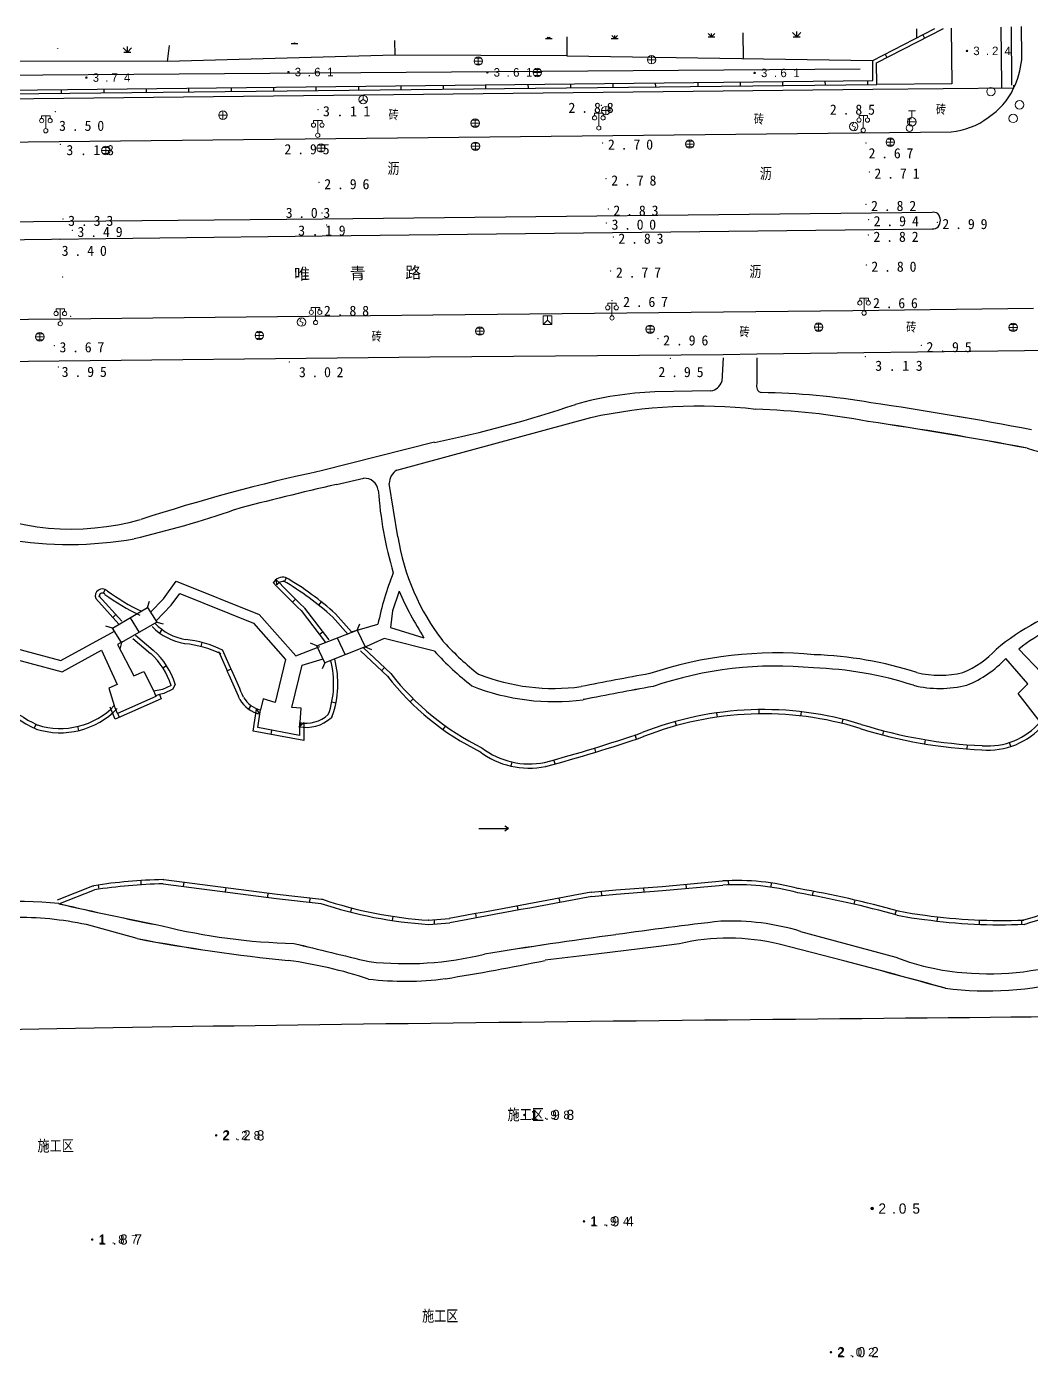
# Model space of a CAD drawing. Header units: metres. Extents: x 342272 to 345188, y 671156 to 672490.
# Drawn here: x 342377.9 to 342496.3, y 671811.4 to 671968.1 of the extents above; entities that cross this region are included whole.
import ezdxf
from ezdxf.enums import TextEntityAlignment as Align

# ---------------------------------------------------------------- set-up
doc = ezdxf.new("R2010")
doc.units = ezdxf.units.M
doc.header["$LTSCALE"] = 0.5
doc.header["$MEASUREMENT"] = 0
doc.layers.add('00-地形', color=251, linetype='Continuous')
doc.layers.add('00-现状标高', color=2, linetype='Continuous', lineweight=0, plot=False)
doc.layers.add('公共设施纪念物', color=8, linetype='Continuous', lineweight=0)
doc.layers.add('通讯及其他管线设施', color=252, linetype='Continuous', lineweight=0)
doc.styles.add('中等线体3.5', font='simhei.ttf', dxfattribs={"height": 2.75})
doc.styles.add('正等线体2.0', font='MCS_Chinese1.shx', dxfattribs={"height": 2, "bigfont": 'MCS_Chinese1big.shx'})
doc.styles.add('正等线体2.4', font='MCS_Chinese1.shx', dxfattribs={"height": 2.4, "bigfont": 'MCS_Chinese1big.shx'})
doc.styles.add('细等线体2.5', font='MCS_Chinese1.shx', dxfattribs={"height": 2.5, "bigfont": 'MCS_Chinese1big.shx'})
doc.styles.add('细等线体3.0', font='MCS_Chinese1.shx', dxfattribs={"height": 3, "bigfont": 'MCS_Chinese1big.shx'})

# ---------------------------------------------------------------- blocks, each defined once
blk = doc.blocks.new('174201_1')
at = {"layer": '通讯及其他管线设施', "linetype": 'Continuous', "lineweight": 0}
for p, q in [((-1, 0), (1, 0)), ((-0.7, 0.7), (0.7, 0.7)), ((0, -1), (0, 1)), ((-0.7, -0.7), (0.7, -0.7))]:
    blk.add_line(p, q, dxfattribs=at)
blk.add_circle((0, 0), 1, dxfattribs=at)
blk = doc.blocks.new('174200_1')
at = {"layer": '通讯及其他管线设施', "linetype": 'Continuous', "lineweight": 0}
for p, q in [((-1, 0), (1, 0)), ((0, 1), (0, -1))]:
    blk.add_line(p, q, dxfattribs=at)
blk.add_circle((0, 0), 1, dxfattribs=at)
blk = doc.blocks.new('213400_3')
at = {"layer": '00-现状标高', "linetype": 'Continuous', "lineweight": 0}
h = blk.add_hatch(color=256, dxfattribs=at)
edge = h.paths.add_edge_path()
edge.add_arc((0, 0), 0.3, 0, 360)
blk = doc.blocks.new('213400_1')
at = {"layer": '00-现状标高', "linetype": 'Continuous', "lineweight": 0}
h = blk.add_hatch(color=256, dxfattribs=at)
edge = h.paths.add_edge_path()
edge.add_arc((0, 0), 0.3, 0, 360)
blk.add_circle((0, 0), 0.3, dxfattribs=at)

msp = doc.modelspace()

# ---------------------------------------------------------------- hatches: boundary and pattern name
at = {"layer": '00-现状标高', "lineweight": 0}
msp.add_hatch(color=256, dxfattribs=at).paths.add_polyline_path([(342381.66, 671965.55), (342381.38, 671965.55, 0.665728)])

# ---------------------------------------------------------------- linework, layer by layer
at = {"layer": '00-地形', "lineweight": -3}
for p, q in [((342439.22, 671966.83), (342439.39, 671966.66)), ((342439.39, 671966.66), (342439.56, 671966.84)), ((342439.39, 671966.66), (342439.39, 671966.83)), ((342441.52, 671966.88), (342441.52, 671964.61)), ((342446.84, 671967), (342447.16, 671966.68)), ((342447.16, 671966.68), (342447.5, 671967.01)), ((342447.16, 671966.68), (342447.16, 671967)), ((342458.16, 671966.88), (342458.96, 671966.88)), ((342458.19, 671967.25), (342458.56, 671966.88)), ((342458.56, 671966.88), (342458.56, 671967.26)), ((342458.56, 671966.88), (342458.95, 671967.26)), ((342462.26, 671967.34), (342462.28, 671964.3)), ((342468.11, 671967.36), (342468.61, 671966.86)), ((342468.21, 671966.86), (342469.01, 671966.86)), ((342468.61, 671966.86), (342468.61, 671967.48)), ((342468.61, 671966.86), (342469.11, 671967.36)), ((342477.56, 671964.08), (342484.87, 671967.84)), ((342478.01, 671963.8), (342485.9, 671967.86)), ((342482.72, 671967.79), (342482.73, 671966.73)), ((342483.46, 671967.11), (342483.67, 671966.71)), ((342486.82, 671967.88), (342486.9, 671961.34)), ((342492.66, 671968.01), (342492.74, 671961.18)), ((342493.87, 671968.04), (342493.93, 671961.17)), ((342495.15, 671964.58), (342495.11, 671968.06)), ((342389.23, 671965.56), (342389.73, 671965.06)), ((342389.73, 671965.06), (342389.73, 671965.73)), ((342389.73, 671965.06), (342390.23, 671965.56)), ((342394.47, 671963.94), (342394.69, 671965.84)), ((342409.02, 671966.08), (342409.82, 671966.08)), ((342409.33, 671966.17), (342409.42, 671966.08)), ((342409.42, 671966.08), (342409.42, 671966.17)), ((342409.42, 671966.08), (342409.52, 671966.17)), ((342421.22, 671966.43), (342421.27, 671964.7)), ((342438.99, 671966.66), (342439.79, 671966.66)), ((342446.76, 671966.68), (342447.56, 671966.68)), ((342394.47, 671963.94), (342373.14, 671963.99)), ((342389.33, 671965.06), (342390.13, 671965.06)), ((342421.27, 671964.7), (342394.47, 671963.94)), ((342441.52, 671964.61), (342421.27, 671964.7)), ((342441.52, 671964.61), (342477.56, 671964.08)), ((342477.59, 671961.7), (342477.56, 671964.08)), ((342478.04, 671961.26), (342478.01, 671963.8)), ((342479.02, 671964.83), (342479.22, 671964.43)), ((342476.07, 671963.07), (342373.31, 671962.3)), ((342375.63, 671960.14), (342478.04, 671961.26)), ((342375.65, 671960.59), (342477.59, 671961.7)), ((342381.95, 671960.66), (342381.95, 671960.21)), ((342386.95, 671960.71), (342386.95, 671960.26)), ((342391.95, 671960.77), (342391.95, 671960.32)), ((342396.95, 671960.82), (342396.95, 671960.37)), ((342401.95, 671960.88), (342401.95, 671960.43)), ((342406.95, 671960.93), (342406.95, 671960.48)), ((342411.95, 671960.99), (342411.95, 671960.54)), ((342416.95, 671961.04), (342416.95, 671960.59)), ((342421.95, 671961.1), (342421.95, 671960.65)), ((342426.94, 671961.15), (342426.95, 671960.7)), ((342431.94, 671961.2), (342431.95, 671960.75)), ((342436.94, 671961.26), (342436.95, 671960.81)), ((342441.94, 671961.31), (342441.95, 671960.86)), ((342446.94, 671961.37), (342446.95, 671960.92)), ((342451.94, 671961.42), (342451.95, 671960.97)), ((342456.94, 671961.48), (342456.95, 671961.03)), ((342461.94, 671961.53), (342461.95, 671961.08)), ((342466.94, 671961.59), (342466.95, 671961.14)), ((342471.94, 671961.64), (342471.95, 671961.19)), ((342476.94, 671961.7), (342476.95, 671961.25)), ((342486.9, 671961.34), (342478.04, 671961.26)), ((342492.74, 671961.18), (342492.75, 671960.78)), ((342494.16, 671961.17), (342494.17, 671960.8)), ((342494.17, 671960.8), (342494.17, 671960.81)), ((342566.66, 671930.51), (342495.45, 671929.88)), ((342459.94, 671929.05), (342459.79, 671926.26)), ((342459.9, 671928.34), (342459.79, 671926.26)), ((342463.93, 671925.99), (342463.95, 671929.07)), ((342463.93, 671925.99), (342463.95, 671928.26)), ((342458.49, 671925.18), (342451.89, 671925.04)), ((342421.5, 671915.85), (342444.35, 671922.02)), ((342477, 671921.57), (342476.97, 671921.57)), ((342477.03, 671921.56), (342477, 671921.57)), ((342425.93, 671919.11), (342412.57, 671915.76)), ((342414.37, 671914.14), (342417.58, 671914.88)), ((342421.62, 671907.98), (342420.6, 671914.26)), ((342393.99, 671900.69), (342395.5, 671902.75)), ((342395.5, 671902.75), (342405.28, 671898.83)), ((342407.35, 671902.31), (342407.29, 671902.93)), ((342408.13, 671902.78), (342408.29, 671902.72)), ((342408.23, 671902.72), (342408.48, 671903.15)), ((342386.46, 671900.89), (342386.37, 671901.04)), ((342386.37, 671901.04), (342389.08, 671898.05)), ((342386.91, 671901.33), (342387.12, 671901.79)), ((342387.07, 671901.21), (342387.02, 671901.26)), ((342394.9, 671899.92), (342395.91, 671901.3)), ((342395.91, 671901.3), (342404.58, 671897.83)), ((342421.76, 671901.57), (342420.98, 671899.27)), ((342386, 671900.7), (342388.71, 671897.71)), ((342387.97, 671897.24), (342392.12, 671899.64)), ((342392.12, 671899.64), (342392.33, 671900.41)), ((342392.12, 671899.64), (342393.19, 671897.93)), ((342392.46, 671899.1), (342393.99, 671900.69)), ((342393.1, 671898.06), (342394.9, 671899.92)), ((342409.53, 671900.66), (342409.18, 671900.3)), ((342410.56, 671899.66), (342410.61, 671899.6)), ((342410.61, 671899.6), (342413.48, 671895.84)), ((342412.28, 671899.93), (342412.59, 671900.32)), ((342388.38, 671898.82), (342388.01, 671898.48)), ((342393.19, 671897.93), (342389.04, 671895.53)), ((342390.05, 671898.44), (342391.11, 671896.73)), ((342393.19, 671897.93), (342393.96, 671897.72)), ((342404.58, 671897.83), (342408.37, 671893.53)), ((342405.28, 671898.83), (342409.58, 671893.95)), ((342410.21, 671899.3), (342413.08, 671895.53)), ((342415.76, 671896.47), (342413.89, 671898.57)), ((342413.89, 671898.57), (342413.92, 671898.54)), ((342416.13, 671896.8), (342414.26, 671898.91)), ((342420.98, 671899.27), (342420.75, 671897.3)), ((342381.89, 671893.41), (342388.21, 671896.87)), ((342387.97, 671897.24), (342387.2, 671897.45)), ((342389.04, 671895.53), (342387.97, 671897.24)), ((342390.7, 671896.39), (342392.79, 671894.62)), ((342393.55, 671896.64), (342393.84, 671897.05)), ((342412.06, 671895.14), (342416.82, 671897)), ((342412.77, 671896.77), (342412.37, 671896.47)), ((342416.13, 671896.8), (342419.26, 671897.69)), ((342416.82, 671897), (342417.14, 671897.73)), ((342416.82, 671897), (342417.77, 671895.02)), ((342420.75, 671897.3), (342424.67, 671896.09)), ((342373.38, 671895.68), (342381.89, 671893.41)), ((342382.05, 671892.08), (342386.7, 671894.63)), ((342386.7, 671894.63), (342388.52, 671890.6)), ((342389.11, 671895.63), (342388.58, 671895.32)), ((342388.58, 671895.32), (342390.48, 671891.63)), ((342389.04, 671895.53), (342388.83, 671894.76)), ((342390.38, 671896.01), (342392.47, 671894.24)), ((342392.79, 671894.62), (342392.81, 671894.61)), ((342396.51, 671895.4), (342396.48, 671895.41)), ((342398.42, 671895.05), (342398.55, 671895.53)), ((342409.58, 671893.95), (342412.42, 671895.05)), ((342412.06, 671895.14), (342411.33, 671895.46)), ((342413.02, 671893.16), (342412.06, 671895.14)), ((342417.77, 671895.02), (342413.02, 671893.16)), ((342414.44, 671896.07), (342415.39, 671894.09)), ((342420, 671895.99), (342417.55, 671894.92)), ((342420.77, 671891.88), (342417.55, 671894.92)), ((342417.77, 671895.02), (342418.51, 671894.7)), ((342425.92, 671894.5), (342420, 671895.99)), ((342427.07, 671895.55), (342426.92, 671895.71)), ((342494.79, 671894.77), (342497.41, 671891.99)), ((342373.73, 671894.3), (342382.05, 671892.08)), ((342400.49, 671894.45), (342400.73, 671894.2)), ((342408.37, 671893.53), (342407.14, 671888.47)), ((342410.35, 671892.86), (342412.8, 671893.62)), ((342413.02, 671893.16), (342412.7, 671892.43)), ((342420.43, 671891.52), (342417.21, 671894.56)), ((342495.84, 671890.68), (342493.25, 671893.66)), ((342390.48, 671891.63), (342391.68, 671892.14)), ((342391.68, 671892.14), (342392.86, 671889.79)), ((342394.35, 671892.79), (342393.93, 671892.52)), ((342401.49, 671892.22), (342401.95, 671892.43)), ((342409.1, 671887.89), (342410.35, 671892.86)), ((342419.69, 671892.22), (342420.03, 671892.58)), ((342420.38, 671891.57), (342420.43, 671891.52)), ((342388.52, 671890.6), (342387.53, 671890.16)), ((342387.53, 671890.16), (342388.19, 671888.1)), ((342393.87, 671890.02), (342392.86, 671889.79)), ((342394.88, 671890.48), (342393.87, 671890.02)), ((342395.09, 671890.03), (342394.03, 671889.54)), ((342395.36, 671890.64), (342395.09, 671890.03)), ((342494.69, 671889.52), (342495.84, 671890.68)), ((342393.71, 671888.89), (342388.29, 671886.49)), ((342393.08, 671889.16), (342388.56, 671887.16)), ((342392.86, 671889.79), (342393.08, 671889.16)), ((342393.53, 671889.4), (342393.05, 671889.24)), ((342394.03, 671889.54), (342393.52, 671889.43)), ((342393.52, 671889.43), (342393.71, 671888.89)), ((342402.98, 671888.83), (342402.95, 671888.88)), ((342405.73, 671888.89), (342405.43, 671887.6)), ((342407.14, 671888.47), (342405.73, 671888.89)), ((342414.3, 671888.4), (342413.81, 671888.5)), ((342423.06, 671888.55), (342423.41, 671888.91)), ((342497.3, 671886.19), (342494.69, 671889.52)), ((342388.29, 671886.49), (342387.72, 671887.91)), ((342388.29, 671886.49), (342387.8, 671887.72)), ((342388.56, 671887.16), (342388.19, 671888.1)), ((342388.79, 671886.71), (342388.59, 671887.17)), ((342404.03, 671887.69), (342404.32, 671888.1)), ((342404.55, 671885.11), (342404.94, 671887.67)), ((342404.94, 671887.67), (342405.32, 671887.11)), ((342405.11, 671885.52), (342405.44, 671887.6)), ((342410.23, 671887.79), (342409.1, 671887.89)), ((342410.08, 671886.1), (342410.23, 671887.79)), ((342413.87, 671886.87), (342413.74, 671886.67)), ((342459.26, 671886.76), (342459.19, 671887.25)), ((342459.26, 671886.76), (342459.19, 671887.25)), ((342464.18, 671887.14), (342464.17, 671887.64)), ((342464.18, 671887.14), (342464.17, 671887.64)), ((342469.11, 671886.88), (342469.16, 671887.38)), ((342469.11, 671886.88), (342469.16, 671887.38)), ((342378.76, 671885.45), (342378.98, 671885.9)), ((342378.99, 671885.34), (342378.93, 671885.37)), ((342378.99, 671885.34), (342378.93, 671885.37)), ((342384.02, 671885.17), (342383.9, 671885.65)), ((342410.02, 671884.59), (342405.11, 671885.52)), ((342406.66, 671884.72), (342406.75, 671885.21)), ((342409.93, 671885.62), (342410.53, 671886.11)), ((342410.03, 671886.11), (342410.02, 671884.59)), ((342410.09, 671885.59), (342410.17, 671886.08)), ((342410.53, 671886.11), (342410.52, 671883.99)), ((342426.94, 671885.29), (342427.23, 671885.69)), ((342454.43, 671885.75), (342454.3, 671886.23)), ((342454.43, 671885.75), (342454.3, 671886.23)), ((342473.96, 671886.01), (342474.08, 671886.49)), ((342473.96, 671886.01), (342474.08, 671886.49)), ((342476.07, 671885.42), (342476.08, 671885.42)), ((342410.52, 671883.99), (342404.55, 671885.11)), ((342449.72, 671884.17), (342449.56, 671884.65)), ((342449.72, 671884.17), (342449.56, 671884.65)), ((342450.57, 671884.46), (342450.55, 671884.46)), ((342478.76, 671884.65), (342478.89, 671885.13)), ((342483.7, 671883.6), (342483.78, 671884.09)), ((342493.85, 671883.3), (342493.69, 671883.78)), ((342444.95, 671882.64), (342444.8, 671883.11)), ((342444.95, 671882.64), (342444.8, 671883.11)), ((342488.7, 671883), (342488.74, 671883.5)), ((342490.43, 671882.89), (342490.45, 671882.89)), ((342434.96, 671880.98), (342435.07, 671881.47)), ((342434.96, 671880.98), (342435.07, 671881.47)), ((342439.03, 671880.94), (342439, 671880.93)), ((342440.13, 671881.24), (342440, 671881.72)), ((342440.13, 671881.24), (342440, 671881.72)), ((342431.13, 671873.62), (342434.63, 671873.62)), ((342434.63, 671873.62), (342434.22, 671873.9)), ((342434.63, 671873.62), (342434.22, 671873.33)), ((342381.49, 671865.25), (342385.67, 671866.87)), ((342381.67, 671864.78), (342385.85, 671866.41)), ((342385.67, 671866.87), (342385.77, 671866.9)), ((342386.28, 671866.98), (342386.36, 671866.48)), ((342391.3, 671867.5), (342391.33, 671867.01)), ((342393.94, 671867.62), (342394.02, 671867.62)), ((342393.95, 671867.12), (342407.32, 671865.41)), ((342394.02, 671867.62), (342407.38, 671865.91)), ((342396.37, 671867.32), (342396.31, 671866.82)), ((342401.33, 671866.68), (342401.27, 671866.19)), ((342444.41, 671866.12), (342447.29, 671866.4)), ((342447.29, 671866.4), (342452.75, 671866.82)), ((342450.55, 671866.65), (342450.59, 671866.15)), ((342452.75, 671866.82), (342459.87, 671867.46)), ((342452.79, 671866.32), (342459.91, 671866.97)), ((342455.53, 671867.07), (342455.57, 671866.58)), ((342459.87, 671867.46), (342459.88, 671867.47)), ((342460.54, 671867.5), (342460.56, 671867)), ((342465.61, 671867.23), (342465.54, 671866.73)), ((342468.86, 671866.55), (342468.81, 671866.56)), ((342406.29, 671866.05), (342406.23, 671865.55)), ((342407.32, 671865.41), (342412.55, 671864.82)), ((342407.38, 671865.91), (342412.6, 671865.32)), ((342411.25, 671865.47), (342411.19, 671864.97)), ((342412.6, 671865.32), (342412.71, 671865.3)), ((342440.59, 671865.42), (342440.68, 671864.93)), ((342444.37, 671866.12), (342444.41, 671866.12)), ((342444.46, 671865.63), (342447.33, 671865.9)), ((342445.56, 671866.23), (342445.61, 671865.74)), ((342447.33, 671865.9), (342452.79, 671866.32)), ((342470.54, 671866.25), (342470.44, 671865.76)), ((342475.45, 671865.21), (342475.33, 671864.73)), ((342416.16, 671864.28), (342416.03, 671863.79)), ((342421.01, 671863.29), (342420.93, 671862.8)), ((342430.75, 671863.6), (342430.85, 671863.1)), ((342435.67, 671864.51), (342435.76, 671864.02)), ((342480.31, 671863.98), (342480.18, 671863.5)), ((342480.46, 671863.42), (342482.15, 671863.12)), ((342480.59, 671863.91), (342480.55, 671863.92)), ((342480.55, 671863.92), (342482.22, 671863.61)), ((342482.22, 671863.61), (342483.73, 671863.41)), ((342483.73, 671863.41), (342483.73, 671863.41)), ((342390.88, 671860.67), (342384.91, 671862.31)), ((342425.16, 671862.84), (342427.71, 671863.02)), ((342425.23, 671862.84), (342425.16, 671862.84)), ((342425.2, 671862.34), (342427.75, 671862.53)), ((342425.87, 671862.89), (342425.9, 671862.39)), ((342427.71, 671863.02), (342427.66, 671863.02)), ((342482.15, 671863.12), (342483.66, 671862.91)), ((342485.18, 671863.23), (342485.12, 671862.73)), ((342490.12, 671862.85), (342490.1, 671862.35)), ((342495.08, 671862.84), (342495.1, 671862.34)), ((342495.38, 671862.85), (342495.26, 671862.83)), ((342469.07, 671861.52), (342480.28, 671858.48)), ((342444.99, 671858.85), (342438.95, 671858.11)), ((342452.06, 671859.68), (342444.99, 671858.85)), ((342454.78, 671860.07), (342452.06, 671859.68)), ((342474.15, 671858.04), (342466.56, 671860.01))]:
    msp.add_line(p, q, dxfattribs=at)
at = {"layer": '00-地形', "lineweight": -3, "ltscale": 0.1}
for p, q in [((342477.56, 671960.66), (342375.19, 671959.51)), ((342494.17, 671960.8), (342477.56, 671960.66)), ((342371.09, 671954.42), (342486.8, 671955.69)), ((342412.74, 671945.38), (342368.27, 671944.99)), ((342484.56, 671946.17), (342412.74, 671945.38)), ((342368.52, 671942.89), (342412.67, 671943.44)), ((342412.67, 671943.44), (342484.58, 671944.24)), ((342425.73, 671934.09), (342367.96, 671933.47)), ((342475.21, 671934.59), (342425.73, 671934.09)), ((342496.53, 671934.88), (342475.21, 671934.59)), ((342425.37, 671929.12), (342362.88, 671928.45)), ((342459.94, 671929.4), (342425.37, 671929.12)), ((342463.92, 671929.51), (342459.94, 671929.4)), ((342495.45, 671929.88), (342463.92, 671929.51))]:
    msp.add_line(p, q, dxfattribs=at)
at = {"layer": '00-地形', "lineweight": -3}
for centre, radius, start, end in [((342485.76, 671965.02), 9.4, 335.8123, 357.3668), ((342485.76, 671965.02), 9.4, 333.4203, 335.8122), ((342458.19, 671926.85), 1.7, 280.116, 339.7762), ((342464.63, 671925.7), 0.757, 158.095, 254.8279), ((342453.42, 671884.63), 40.44, 92.1663, 105.6189), ((342453.42, 671884.63), 40.44, 92.1662, 105.6189), ((342463.25, 671842.45), 82.53, 80.1644, 89.1795), ((342463.25, 671842.45), 82.53, 80.1644, 89.1795), ((342398.52, 672053.99), 137.64, 281.4885, 288.6501), ((342398.52, 672053.99), 137.64, 281.4885, 288.6501), ((342457.04, 671863.35), 60.02, 83.5432, 102.2114), ((342457.04, 671863.35), 60.02, 83.5431, 102.2114), ((342461.09, 671836.07), 86.97, 79.4768, 88.2173), ((342461.09, 671836.07), 86.97, 79.4768, 88.2173), ((342415.04, 671495.89), 432.39, 79.1724, 81.7141), ((342415.04, 671495.9), 432.38, 79.1724, 81.7141), ((342415.04, 671495.88), 430.17, 79.1849, 81.7141), ((342415.04, 671495.9), 430.16, 79.1849, 81.7141), ((342706.76, 672672.16), 782.72, 254.36052, 255.2959), ((342706.75, 672672.12), 782.68, 254.3605, 255.29592), ((342457.3, 671707.58), 212.92, 102.1259, 108.0574), ((342457.3, 671707.58), 212.92, 102.1259, 108.0574), ((342422.38, 671914.3), 1.78, 119.5805, 181.3049), ((342422.38, 671914.3), 1.78, 119.5805, 181.3049), ((342479.41, 671624.48), 296.87, 102.655, 105.0416), ((342417.67, 671913.23), 1.65, 8.8578, 93.3121), ((342417.67, 671913.23), 1.65, 8.8578, 93.3121), ((342464.48, 671916.64), 45.29, 183.9986, 196.5398), ((342464.48, 671916.64), 45.29, 183.9986, 196.5398), ((342383.16, 671939.16), 30.26, 244.1456, 285.6034), ((342383.16, 671939.16), 30.26, 244.1456, 285.6034), ((342362.49, 672027.21), 122.69, 283.2204, 288.967), ((342382.89, 671950.35), 43.27, 260.1743, 280.1899), ((342447.78, 671912.02), 26.47, 188.7748, 218.0107), ((342447.78, 671912.02), 26.47, 188.7748, 218.0107), ((342408.12, 671901.81), 1.42, 79.4855, 147.0608), ((342487.12, 671979.44), 111.08, 223.7795, 226.1767), ((342487.12, 671979.44), 110.58, 223.7795, 226.1767), ((342408.12, 671901.81), 0.923, 79.4855, 147.0608), ((342390.54, 671872.67), 34.87, 47.8798, 59.7064), ((342390.54, 671872.67), 35.37, 47.8798, 59.7064), ((342455.41, 671890.24), 36.91, 158.5341, 168.3645), ((342455.41, 671890.24), 36.91, 158.5342, 168.3645), ((342386.78, 671901.02), 0.841, 45.3018, 202.2325), ((342386.78, 671901.02), 0.341, 45.3018, 202.2325), ((342402.74, 671922.83), 26.7, 234.0808, 244.3517), ((342402.74, 671922.83), 26.2, 234.0808, 244.3517), ((342458.47, 671917.59), 40.05, 203.5652, 212.454), ((342510.05, 671873.31), 27.93, 106.6854, 129.9632), ((342397.73, 671902.46), 6.67, 224.8374, 259.9116), ((342508.06, 671878.2), 21.22, 105.3372, 128.7036), ((342397.73, 671902.46), 7.17, 224.8374, 259.9116), ((342386.75, 671887.91), 9.04, 17.565, 47.8718), ((342395.12, 671882.46), 13.01, 64.4346, 83.8558), ((342395.12, 671882.46), 13.51, 64.4346, 83.8558), ((342085.01, 671751.59), 346.83, 23.3555, 24.3622), ((342451.26, 671917.65), 32.77, 222.4168, 232.0646), ((342451.26, 671917.65), 32.77, 222.4168, 232.0646), ((342484.04, 671902.19), 10.99, 292.2136, 317.2289), ((342484.04, 671902.19), 10.99, 292.2136, 317.2289), ((342386.75, 671887.91), 8.54, 17.565, 47.8718), ((342085.01, 671751.59), 346.33, 23.3555, 24.3622), ((342403.21, 671890.69), 10.83, 340.3171, 14.7874), ((342403.21, 671890.69), 11.33, 340.3171, 14.7874), ((342451.26, 671917.65), 34.32, 222.4168, 232.443), ((342451.26, 671917.65), 34.32, 222.4168, 232.443), ((342466.21, 671847.4), 46.91, 84.5274, 108.5442), ((342466.21, 671847.4), 46.91, 84.5275, 108.5442), ((342469.31, 671850.35), 43.77, 72.0884, 88.2061), ((342469.31, 671850.35), 43.77, 72.0884, 88.2061), ((342484.04, 671902.19), 12.55, 291.6606, 317.2289), ((342484.04, 671902.19), 12.55, 291.6606, 317.2289), ((342385.8, 671899.94), 16.11, 207.8083, 244.7503), ((342385.8, 671899.94), 15.61, 207.8083, 244.7503), ((342445.37, 671911.09), 31.71, 217.9931, 243.657), ((342445.37, 671911.09), 31.21, 217.9931, 243.657), ((342440.02, 671914.64), 24.51, 248.7024, 277.4754), ((342440.02, 671914.64), 24.51, 248.7024, 277.4755), ((342592, 671129.05), 775.7, 100.45155, 101.0587), ((342592.01, 671128.98), 775.77, 100.45158, 101.05867), ((342466.21, 671847.4), 45.36, 84.4642, 108.6822), ((342466.21, 671847.4), 45.36, 84.4642, 108.6822), ((342469.31, 671850.35), 42.21, 72.0029, 88.2739), ((342469.31, 671850.35), 42.21, 72.0029, 88.2739), ((342485.46, 671903.55), 11.87, 256.9144, 283.335), ((342485.46, 671903.55), 11.87, 256.9144, 283.335), ((342440.02, 671914.64), 26.07, 248.2003, 277.5842), ((342440.02, 671914.64), 26.07, 248.2003, 277.5842), ((342592, 671129.04), 774.15, 100.44334, 101.06224), ((342592.01, 671128.98), 774.21, 100.44336, 101.06221), ((342485.46, 671903.55), 13.42, 256.6231, 283.8497), ((342485.46, 671903.55), 13.42, 256.6231, 283.8497), ((342406.17, 671890.71), 3.7, 210.6487, 256.7745), ((342406.17, 671890.71), 3.2, 210.6487, 256.7745), ((342381.82, 671894.28), 9.37, 252.3959, 315.8465), ((342381.82, 671894.28), 8.87, 252.3959, 315.8465), ((342410.79, 671889.92), 3.88, 258.6244, 312.2166), ((342464.68, 671848.61), 39.03, 72.7977, 111.4833), ((342464.68, 671848.61), 38.53, 72.7977, 111.4833), ((342410.79, 671889.92), 4.38, 258.6244, 312.2166), ((342492.94, 671939.31), 56.47, 252.6199, 267.4667), ((342492.94, 671939.31), 55.97, 252.6199, 267.4667), ((342491.14, 671891.49), 8.63, 265.2819, 319.3028), ((342491.14, 671891.49), 8.13, 265.2819, 319.3028), ((342394.46, 672047.59), 172.01, 284.9731, 288.9725), ((342394.46, 672047.59), 172.51, 284.9731, 288.9725), ((342437.08, 671890.4), 9.66, 232.5853, 281.4733), ((342437.08, 671890.4), 9.16, 232.5853, 281.4733), ((342395.48, 671803.64), 64, 91.3832, 98.7266), ((342395.48, 671803.64), 63.5, 91.3832, 98.7266), ((342461.6, 671839.8), 27.71, 74.8213, 93.5503), ((342461.6, 671839.8), 27.21, 74.8213, 93.5503), ((342447.42, 671744.28), 124.14, 74.5021, 80.078), ((342376.57, 671815.24), 49.81, 84.1313, 102.7766), ((342376.57, 671815.24), 49.81, 84.1313, 102.7766), ((342428.37, 671912.04), 49.3, 251.4761, 266.3505), ((343316.31, 667120.52), 4825.04, 100.41122, 100.61308), ((343316.31, 667120.52), 4824.53, 100.41122, 100.61308), ((342447.42, 671744.28), 123.64, 74.5021, 80.078), ((342355.97, 672324.42), 482.15, 286.7909, 288.1474), ((342355.97, 672324.42), 482.65, 286.7909, 288.1474), ((342474.8, 672268.38), 414.2, 257.006, 258.7298), ((342474.8, 672268.37), 414.2, 257.0059, 258.7298), ((342428.37, 671912.04), 49.8, 251.4761, 266.3505), ((342492.75, 671929.41), 66.61, 262.2218, 272.2662), ((342376.87, 671824.56), 38.6, 77.9835, 90.9286), ((342376.87, 671824.56), 38.6, 77.9835, 90.9286), ((342410.91, 671931.43), 71.34, 256.1624, 268.732), ((342410.91, 671931.43), 71.34, 256.1624, 268.732), ((342528.93, 671274.69), 592.1, 96.71654, 97.92419), ((342528.93, 671274.68), 592.11, 96.71655, 97.92418), ((342460.81, 671834.17), 28.57, 73.1932, 92.2651), ((342460.81, 671834.17), 28.57, 73.1932, 92.2651), ((342492.75, 671929.41), 67.11, 262.2218, 272.2662), ((342428.56, 672057.82), 200.72, 259.1803, 264.3184), ((342428.56, 672057.83), 200.72, 259.1804, 264.3184), ((342514.33, 671356.38), 509.18, 97.564, 99.3243), ((342514.33, 671356.39), 509.17, 97.564, 99.3243), ((342460.54, 671834.78), 25.94, 76.5948, 102.833), ((342460.54, 671834.78), 25.94, 76.5948, 102.833), ((343148.01, 674887.8), 3116.5, 256.28919, 256.45724), ((343147.94, 674887.51), 3116.2, 256.28918, 256.45725), ((342422.52, 671897.27), 39.55, 263.7467, 283.6114), ((342422.52, 671897.27), 39.55, 263.7467, 283.6114), ((342491.44, 671887.83), 31.3, 265.9288, 291.568), ((342491.44, 671887.83), 31.3, 265.9288, 291.568), ((342401.75, 671806.72), 51.84, 71.5678, 82.3021), ((342401.75, 671806.72), 51.84, 71.5678, 82.3021), ((342384.07, 672124.23), 271.73, 279.1358, 281.6531), ((342384.07, 672124.23), 271.73, 279.1358, 281.6531), ((342296.49, 671175.1), 705.68, 74.41122, 75.41826), ((342296.49, 671175.12), 705.65, 74.41121, 75.41828), ((342490.25, 671883.81), 27.22, 248.5119, 267.8307), ((342490.25, 671883.81), 27.22, 248.5119, 267.8306), ((342422.44, 671892.43), 36.78, 263.2839, 277.4559), ((342422.44, 671892.43), 36.78, 263.2839, 277.4559), ((342491.01, 671894.64), 40.12, 263, 284.4305), ((342491.01, 671894.64), 40.12, 263, 284.4305)]:
    msp.add_arc(centre, radius, start, end, dxfattribs=at)
at = {"layer": '00-地形', "lineweight": -3, "ltscale": 0.1}
for centre, radius, start, end in [((342486.87, 671964.17), 8.04, 302.2826, 335.2258), ((342486.12, 671963.95), 8.3, 274.6862, 307.4261), ((342484.77, 671945.41), 0.794, 55.0835, 105.4499), ((342484.29, 671945.24), 1.25, 322.7484, 41.2597), ((342484.68, 671945.1), 0.862, 263.5936, 314.4873)]:
    msp.add_arc(centre, radius, start, end, dxfattribs=at)
at = {"layer": '00-地形', "lineweight": -3}
msp.add_open_spline([(342571.57, 671844.09), (342571.58, 671848.96), (342571.58, 671851.12), (342565.57, 671851.99), (342558.97, 671852), (342329.33, 671849.92), (342329.33, 671847.95), (342324.44, 671836.95)], degree=3, dxfattribs=at)
at = {"layer": '00-现状标高', "lineweight": 0, "ltscale": 10}
for p in [(342381.24, 671958.03), (342412.18, 671958.29), (342445.58, 671958.8), (342476.07, 671958.29), (342381.82, 671954.21), (342445.76, 671954.37), (342476.77, 671954.35), (342411.81, 671953.99), (342412.33, 671949.71), (342446.15, 671950.14), (342477.16, 671950.96), (342446.4, 671946.6), (342476.77, 671947.14), (342382.15, 671945.39), (342412.66, 671946.13), (342446.19, 671944.94), (342477.07, 671945.35), (342485.17, 671945.01), (342383.25, 671944.08), (342413.2, 671944.7), (342446.99, 671943.3), (342477.05, 671943.51), (342381.78, 671943.02), (342382.1, 671938.57), (342446.7, 671939.3), (342476.8, 671939.99), (342446.84, 671935.81), (342476.78, 671935.89), (342383.04, 671933.94), (342412.29, 671934.79), (342452.28, 671931.31), (342381.13, 671930.5), (342476.7, 671929.19), (342483.3, 671930.53), (342381.6, 671927.97), (342408.83, 671928.55), (342453.73, 671929)]:
    msp.add_point(p, dxfattribs=at)
at = {"layer": '公共设施纪念物', "lineweight": 0, "ltscale": 10}
for p, q in [((342379.63, 671957.25), (342379.63, 671957.55)), ((342379.63, 671957.55), (342380.63, 671957.55)), ((342380.12, 671956.05), (342380.13, 671957.55)), ((342380.63, 671957.55), (342380.63, 671957.25)), ((342444.79, 671957.57), (342444.79, 671957.87)), ((342444.79, 671957.87), (342445.79, 671957.87)), ((342445.29, 671956.37), (342445.29, 671957.87)), ((342445.79, 671957.87), (342445.79, 671957.57)), ((342475.96, 671957.31), (342475.96, 671957.61)), ((342475.96, 671957.61), (342476.96, 671957.61)), ((342476.45, 671956.11), (342476.46, 671957.61)), ((342476.96, 671957.61), (342476.96, 671957.31)), ((342411.67, 671956.71), (342411.67, 671957.01)), ((342411.67, 671957.01), (342412.67, 671957.01)), ((342412.17, 671955.51), (342412.17, 671957.01)), ((342412.67, 671957.01), (342412.67, 671956.71)), ((342446.34, 671935.21), (342446.34, 671935.51)), ((342446.34, 671935.51), (342447.34, 671935.51)), ((342446.84, 671934.01), (342446.84, 671935.51)), ((342447.34, 671935.51), (342447.34, 671935.21)), ((342476.05, 671935.78), (342476.05, 671936.08)), ((342476.05, 671936.08), (342477.05, 671936.08)), ((342476.55, 671934.58), (342476.55, 671936.08)), ((342477.05, 671936.08), (342477.05, 671935.78)), ((342381.33, 671934.53), (342381.33, 671934.83)), ((342381.33, 671934.83), (342382.33, 671934.83)), ((342381.82, 671933.33), (342381.83, 671934.83)), ((342382.33, 671934.83), (342382.33, 671934.53)), ((342411.41, 671934.67), (342411.41, 671934.97)), ((342411.41, 671934.97), (342412.41, 671934.97)), ((342411.91, 671933.47), (342411.91, 671934.97)), ((342412.41, 671934.97), (342412.41, 671934.67))]:
    msp.add_line(p, q, dxfattribs=at)
for centre in [(342444.79, 671957.32), (342445.79, 671957.32), (342475.95, 671957.06), (342476.95, 671957.06), (342379.63, 671957), (342380.12, 671955.8), (342380.63, 671957), (342411.67, 671956.46), (342412.67, 671956.46), (342445.29, 671956.12), (342476.45, 671955.86), (342412.17, 671955.26), (342476.05, 671935.53), (342477.05, 671935.53), (342381.33, 671934.28), (342382.33, 671934.28), (342411.41, 671934.42), (342412.41, 671934.42), (342446.34, 671934.96), (342446.84, 671933.76), (342447.34, 671934.96), (342476.55, 671934.33), (342381.82, 671933.08), (342411.91, 671933.22)]:
    msp.add_circle(centre, 0.25, dxfattribs=at)
at = {"layer": '通讯及其他管线设施', "lineweight": 0, "ltscale": 10}
for p, q in [((342417.52, 671959.47), (342417.09, 671959.22)), ((342417.52, 671959.47), (342417.53, 671959.97)), ((342417.52, 671959.47), (342417.96, 671959.22)), ((342400.5, 671957.63), (342401.5, 671957.63)), ((342401, 671958.13), (342401, 671957.13)), ((342445.62, 671958.17), (342446.62, 671958.17)), ((342446.12, 671958.67), (342446.12, 671957.67)), ((342481.79, 671958.15), (342482.59, 671958.15)), ((342482.18, 671957.35), (342482.19, 671958.15)), ((342430.22, 671956.7), (342431.22, 671956.7)), ((342430.37, 671957.05), (342431.07, 671957.05)), ((342430.37, 671956.35), (342431.07, 671956.35)), ((342430.72, 671956.2), (342430.72, 671957.2)), ((342475.33, 671956.8), (342475.14, 671956.39)), ((342475.14, 671956.39), (342475.52, 671956.21)), ((342475.33, 671955.8), (342475.52, 671956.21)), ((342481.65, 671957.22), (342482.15, 671957.22)), ((342481.68, 671956.85), (342482.68, 671956.85)), ((342481.9, 671956.52), (342481.9, 671957.22)), ((342412.55, 671953.26), (342412.55, 671954.26)), ((342430.4, 671954.32), (342431.1, 671954.32)), ((342430.75, 671953.47), (342430.75, 671954.47)), ((342455.52, 671954.24), (342456.52, 671954.24)), ((342455.67, 671954.59), (342456.37, 671954.59)), ((342456.02, 671953.74), (342456.02, 671954.74)), ((342479.15, 671954.46), (342480.15, 671954.45)), ((342479.3, 671954.81), (342480, 671954.8)), ((342479.64, 671953.95), (342479.65, 671954.95)), ((342386.69, 671953.48), (342387.69, 671953.48)), ((342386.84, 671953.83), (342387.54, 671953.83)), ((342386.84, 671953.13), (342387.54, 671953.13)), ((342387.19, 671952.98), (342387.19, 671953.98)), ((342412.05, 671953.76), (342413.05, 671953.75)), ((342412.2, 671954.11), (342412.9, 671954.1)), ((342412.2, 671953.41), (342412.9, 671953.4)), ((342430.25, 671953.97), (342431.25, 671953.97)), ((342430.4, 671953.62), (342431.1, 671953.62)), ((342455.67, 671953.89), (342456.37, 671953.89)), ((342479.29, 671954.11), (342479.99, 671954.1)), ((342438.75, 671933.99), (342438.75, 671932.99)), ((342439.75, 671933.99), (342438.75, 671933.99)), ((342439.25, 671933.49), (342439.25, 671933.99)), ((342439.75, 671932.99), (342439.75, 671933.99)), ((342410.25, 671933.77), (342410.05, 671933.36)), ((342410.05, 671933.36), (342410.44, 671933.18)), ((342410.24, 671932.77), (342410.44, 671933.18)), ((342430.92, 671932.56), (342431.62, 671932.56)), ((342431.27, 671931.71), (342431.27, 671932.71)), ((342438.75, 671932.99), (342439.25, 671933.49)), ((342438.75, 671932.99), (342439.75, 671932.99)), ((342439.25, 671933.49), (342439.75, 671932.99)), ((342450.84, 671932.42), (342451.84, 671932.42)), ((342450.99, 671932.77), (342451.69, 671932.77)), ((342451.34, 671931.92), (342451.34, 671932.92)), ((342470.69, 671932.67), (342471.69, 671932.67)), ((342470.84, 671933.02), (342471.54, 671933.02)), ((342470.84, 671932.32), (342471.54, 671932.32)), ((342471.19, 671932.17), (342471.19, 671933.17)), ((342493.62, 671932.65), (342494.62, 671932.65)), ((342493.77, 671933), (342494.47, 671933)), ((342493.77, 671932.3), (342494.47, 671932.3)), ((342494.11, 671932.15), (342494.12, 671933.15)), ((342378.91, 671931.53), (342379.91, 671931.53)), ((342379.06, 671931.88), (342379.76, 671931.88)), ((342379.06, 671931.18), (342379.76, 671931.18)), ((342379.41, 671931.03), (342379.41, 671932.03)), ((342404.78, 671931.69), (342405.78, 671931.68)), ((342404.93, 671932.04), (342405.63, 671932.03)), ((342404.93, 671931.34), (342405.63, 671931.33)), ((342405.28, 671931.19), (342405.28, 671932.19)), ((342430.77, 671932.21), (342431.77, 671932.21)), ((342430.92, 671931.86), (342431.62, 671931.86)), ((342450.99, 671932.07), (342451.69, 671932.07))]:
    msp.add_line(p, q, dxfattribs=at)
for centre, radius in [((342491.5, 671960.41), 0.5), ((342417.52, 671959.47), 0.5), ((342494.86, 671958.86), 0.5), ((342401, 671957.63), 0.5), ((342446.12, 671958.17), 0.5), ((342482.18, 671956.85), 0.5), ((342494.12, 671957.26), 0.5), ((342430.72, 671956.7), 0.5), ((342475.33, 671956.3), 0.5), ((342481.9, 671956.12), 0.4), ((342412.55, 671953.76), 0.5), ((342430.75, 671953.97), 0.5), ((342456.02, 671954.24), 0.5), ((342479.64, 671954.45), 0.5), ((342387.19, 671953.48), 0.5), ((342410.25, 671933.27), 0.5), ((342431.27, 671932.21), 0.5), ((342451.34, 671932.42), 0.5), ((342471.19, 671932.67), 0.5), ((342494.12, 671932.65), 0.5), ((342379.41, 671931.53), 0.5), ((342405.28, 671931.69), 0.5)]:
    msp.add_circle(centre, radius, dxfattribs=at)

# ---------------------------------------------------------------- block references
at = {"layer": '00-现状标高', "lineweight": 0, "xscale": 0.5, "yscale": 0.5, "zscale": 0.5}
for name, p in [('213400_3', (342488.67, 671965.2)), ('213400_3', (342384.9, 671962.06)), ('213400_3', (342408.71, 671962.71)), ('213400_3', (342432.15, 671962.67)), ('213400_3', (342463.65, 671962.61)), ('213400_3', (342436.52, 671839.9)), ('213400_3', (342400.19, 671837.5)), ('213400_1', (342477.49, 671828.88)), ('213400_3', (342443.54, 671827.37)), ('213400_3', (342385.59, 671825.23)), ('213400_3', (342472.64, 671811.96))]:
    msp.add_blockref(name, p, dxfattribs=at)
at = {"layer": '通讯及其他管线设施', "lineweight": 0, "xscale": 0.5, "yscale": 0.5, "zscale": 0.5}
for name, p in [('174201_1', (342431.09, 671964.01)), ('174200_1', (342451.51, 671964.17)), ('174201_1', (342438.04, 671962.66))]:
    msp.add_blockref(name, p, dxfattribs=at)

# ---------------------------------------------------------------- texts
at = {"layer": '00-地形', "lineweight": -3}
for s, height, style, p in [('砖', 1.25, '细等线体2.5', (342485.02, 671957.67)), ('砖', 1.25, '细等线体2.5', (342420.52, 671957.03)), ('砖', 1.25, '细等线体2.5', (342463.57, 671956.51)), ('沥', 1.5, '细等线体3.0', (342420.38, 671950.57)), ('沥', 1.5, '细等线体3.0', (342464.25, 671949.97)), ('沥', 1.5, '细等线体3.0', (342463.03, 671938.42)), ('砖', 1.25, '细等线体2.5', (342418.52, 671930.94)), ('砖', 1.25, '细等线体2.5', (342461.87, 671931.46)), ('砖', 1.25, '细等线体2.5', (342481.52, 671932.02))]:
    msp.add_text(s, height=height, dxfattribs=dict(at, style=style)).set_placement(p)
at = {"layer": '00-地形', "lineweight": -3, "style": '中等线体3.5'}
msp.add_text('唯     青     路', height=1.375, rotation=0.73, dxfattribs=at).set_placement((342409.38, 671938.24))
at = {"layer": '00-地形', "lineweight": -3, "style": '细等线体3.0'}
for p in [(342436.67, 671839.9), (342381.28, 671836.22), (342426.6, 671816.19)]:
    msp.add_text('施工区', height=1.5, dxfattribs=at).set_placement(p, align=Align.MIDDLE_CENTER)
at = {"layer": '00-现状标高', "lineweight": 0, "attachment_point": 4}
for s, insert, char_height, line_spacing_factor, style in [('\\T1.979;3.24', (342489.42, 671965.2), 1, 0.722892, '正等线体2.0'), ('\\T1.979;3.74', (342385.65, 671962.06), 1, 0.722892, '正等线体2.0'), ('\\T2.053;3.61', (342409.46, 671962.71), 1, 0.722892, '正等线体2.0'), ('\\T2.053;3.61', (342432.9, 671962.67), 1, 0.722892, '正等线体2.0'), ('\\T2.053;3.61', (342464.4, 671962.61), 1, 0.722892, '正等线体2.0'), ('\\F黑体big.shx;\\T1.841;2.88', (342441.71, 671958.5), 1.2, 0.60241, '正等线体2.4'), ('\\F黑体big.shx;\\T1.841;2.85', (342472.51, 671958.28), 1.2, 0.60241, '正等线体2.4'), ('\\F黑体big.shx;\\T1.951;3.11', (342412.78, 671958.09), 1.2, 0.60241, '正等线体2.4'), ('\\F黑体big.shx;\\T1.841;3.50', (342381.68, 671956.38), 1.2, 0.60241, '正等线体2.4'), ('\\F黑体big.shx;\\T1.841;2.95', (342408.24, 671953.62), 1.2, 0.60241, '正等线体2.4'), ('\\F黑体big.shx;\\T1.841;2.70', (342446.36, 671954.17), 1.2, 0.60241, '正等线体2.4'), ('\\F黑体big.shx;\\T1.951;3.18', (342382.55, 671953.52), 1.2, 0.60241, '正等线体2.4'), ('\\F黑体big.shx;\\T1.825;2.67', (342477.07, 671953.14), 1.2, 0.60241, '正等线体2.4'), ('\\F黑体big.shx;\\T1.841;2.71', (342477.76, 671950.76), 1.2, 0.60241, '正等线体2.4'), ('\\F黑体big.shx;\\T1.841;2.96', (342412.93, 671949.51), 1.2, 0.60241, '正等线体2.4'), ('\\F黑体big.shx;\\T1.841;2.78', (342446.75, 671949.94), 1.2, 0.60241, '正等线体2.4'), ('\\F黑体big.shx;\\T1.810;3.03', (342408.39, 671946.13), 1.2, 0.60241, '正等线体2.4'), ('\\F黑体big.shx;\\T1.841;2.83', (342447, 671946.39), 1.2, 0.60241, '正等线体2.4'), ('\\F黑体big.shx;\\T1.841;2.82', (342477.37, 671946.94), 1.2, 0.60241, '正等线体2.4'), ('\\F黑体big.shx;\\T1.841;3.33', (342382.75, 671945.19), 1.2, 0.60241, '正等线体2.4'), ('\\F黑体big.shx;\\T1.810;3.00', (342446.79, 671944.74), 1.2, 0.60241, '正等线体2.4'), ('\\F黑体big.shx;\\T1.841;2.94', (342477.67, 671945.15), 1.2, 0.60241, '正等线体2.4'), ('\\F黑体big.shx;\\T1.841;2.99', (342485.77, 671944.81), 1.2, 0.60241, '正等线体2.4'), ('\\F黑体big.shx;\\T1.841;3.49', (342383.85, 671943.88), 1.2, 0.60241, '正等线体2.4'), ('\\F黑体big.shx;\\T1.951;3.19', (342409.86, 671944.04), 1.2, 0.60241, '正等线体2.4'), ('\\F黑体big.shx;\\T1.841;2.83', (342447.59, 671943.09), 1.2, 0.60241, '正等线体2.4'), ('\\F黑体big.shx;\\T1.841;2.82', (342477.65, 671943.31), 1.2, 0.60241, '正等线体2.4'), ('\\F黑体big.shx;\\T1.841;3.40', (342381.99, 671941.66), 1.2, 0.60241, '正等线体2.4'), ('\\F黑体big.shx;\\T1.841;2.80', (342477.4, 671939.79), 1.2, 0.60241, '正等线体2.4'), ('\\F黑体big.shx;\\T1.841;2.77', (342447.3, 671939.1), 1.2, 0.60241, '正等线体2.4'), ('\\F黑体big.shx;\\T1.825;2.67', (342448.15, 671935.64), 1.2, 0.60241, '正等线体2.4'), ('\\F黑体big.shx;\\T1.825;2.66', (342477.6, 671935.5), 1.2, 0.60241, '正等线体2.4'), ('\\F黑体big.shx;\\T1.841;2.88', (342412.89, 671934.59), 1.2, 0.60241, '正等线体2.4'), ('\\F黑体big.shx;\\T1.825;3.67', (342381.73, 671930.3), 1.2, 0.60241, '正等线体2.4'), ('\\F黑体big.shx;\\T1.841;2.96', (342452.87, 671931.11), 1.2, 0.60241, '正等线体2.4'), ('\\F黑体big.shx;\\T1.841;2.95', (342483.9, 671930.32), 1.2, 0.60241, '正等线体2.4'), ('\\F黑体big.shx;\\T1.841;3.95', (342381.99, 671927.4), 1.2, 0.60241, '正等线体2.4'), ('\\F黑体big.shx;\\T1.810;3.02', (342409.95, 671927.37), 1.2, 0.60241, '正等线体2.4'), ('\\F黑体big.shx;\\T1.841;2.95', (342452.31, 671927.38), 1.2, 0.60241, '正等线体2.4'), ('\\F黑体big.shx;\\T1.951;3.13', (342477.86, 671928.12), 1.2, 0.60241, '正等线体2.4'), ('\\T2.069;1.98', (342437.27, 671839.9), 1, 0.722892, '正等线体2.0'), ('\\T1.891;1.98', (342437.27, 671839.9), 1.2, 0.722892, '正等线体2.4'), ('\\T1.979;2.28', (342400.94, 671837.49), 1, 0.722892, '正等线体2.0'), ('\\T1.816;2.28', (342400.94, 671837.49), 1.2, 0.722892, '正等线体2.4'), ('\\T1.794;2.05', (342478.24, 671828.87), 1.2, 0.722892, '正等线体2.4'), ('\\T2.069;1.94', (342444.29, 671827.37), 1, 0.722892, '正等线体2.0'), ('\\T1.891;1.94', (342444.29, 671827.37), 1.2, 0.722892, '正等线体2.4'), ('\\T2.069;1.87', (342386.34, 671825.23), 1, 0.722892, '正等线体2.0'), ('\\T1.891;1.87', (342386.34, 671825.23), 1.2, 0.722892, '正等线体2.4'), ('\\T1.952;2.02', (342473.39, 671811.96), 1, 0.722892, '正等线体2.0'), ('\\T1.794;2.02', (342473.39, 671811.96), 1.2, 0.722892, '正等线体2.4')]:
    msp.add_mtext(s, dxfattribs=dict(at, insert=insert, char_height=char_height, line_spacing_factor=line_spacing_factor, style=style))

doc.saveas('drawing.dxf')
